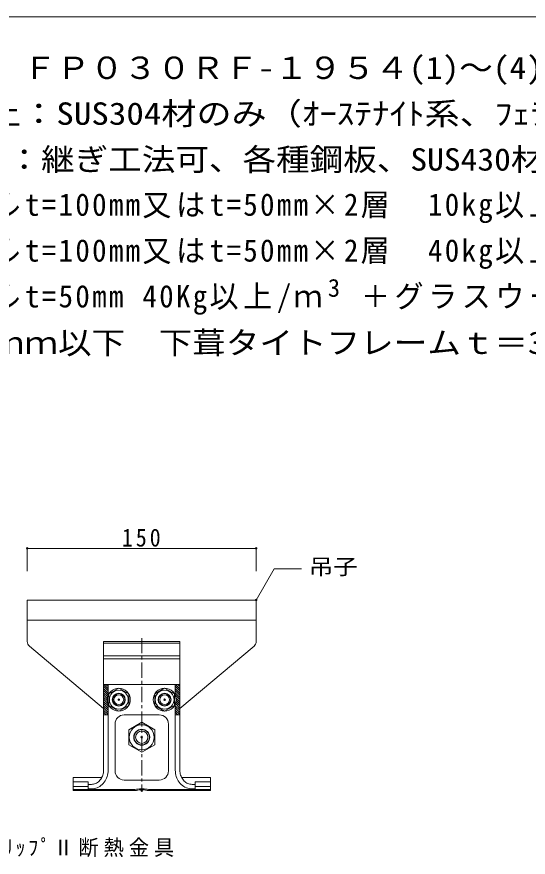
# Model space of a CAD drawing. Units: millimetres, scale not verified. Extents: x -1135 to 443, y -817 to 1523.
# Drawn here: x -836 to -501, y 972 to 1523 of the extents above; entities that cross this region are included whole.
import ezdxf
from ezdxf.enums import TextEntityAlignment as Align

# ---------------------------------------------------------------- set-up
doc = ezdxf.new("R2010")
doc.units = ezdxf.units.MM
doc.header["$LTSCALE"] = 2
doc.header["$PDMODE"] = 32
doc.header["$PDSIZE"] = 1
doc.linetypes.add('CHAIN1', pattern=[8, 5, -1, 1, -1])
doc.layers.add('0-2_02', color=3, linetype='Continuous', lineweight=18)
doc.styles.add('ＭＳ ゴシック', font='')
doc.styles.get('ＭＳ ゴシック').set_extended_font_data('MS Gothic')

msp = doc.modelspace()

# ---------------------------------------------------------------- linework, layer by layer
at = {"layer": '0-2_02', "color": 2}
msp.add_line((-1134.243, 1522.647), (442.646, 1522.647), dxfattribs=at)
at = {"layer": '0-2_02', "color": 7}
for p, q in [((-829.645, 1159.638), (-829.645, 1174.638)), ((-829.645, 1174.638), (-679.645, 1174.638)), ((-679.645, 1159.638), (-679.645, 1174.638)), ((-679.645, 1140.758), (-667.837, 1161.208)), ((-649.96, 1161.208), (-667.837, 1161.208)), ((-679.645, 1140.758), (-829.645, 1140.758)), ((-829.645, 1140.758), (-829.645, 1113.653)), ((-679.645, 1113.653), (-679.645, 1140.758)), ((-679.645, 1127.539), (-829.645, 1127.539)), ((-828.216, 1110.589), (-779.645, 1069.833)), ((-681.074, 1110.589), (-729.645, 1069.833))]:
    msp.add_line(p, q, dxfattribs=at)
at = {"layer": '0-2_02'}
for p, q in [((-779.645, 1113.559), (-779.645, 1085.559)), ((-779.645, 1113.559), (-729.645, 1113.559)), ((-779.645, 1112.453), (-729.645, 1112.453)), ((-729.645, 1113.559), (-729.645, 1085.559)), ((-779.645, 1104.278), (-729.645, 1104.278)), ((-779.645, 1102.271), (-729.645, 1102.271)), ((-776.645, 1081.317), (-779.645, 1084.317)), ((-776.645, 1082.731), (-779.473, 1085.559)), ((-776.645, 1084.145), (-778.059, 1085.559)), ((-754.645, 1085.559), (-776.645, 1085.559)), ((-776.645, 1078.252), (-776.645, 1085.559)), ((-754.645, 1085.559), (-732.645, 1085.559)), ((-732.645, 1078.252), (-732.645, 1085.559)), ((-729.645, 1081.317), (-732.645, 1084.317)), ((-729.645, 1082.731), (-732.473, 1085.559)), ((-729.645, 1084.145), (-731.059, 1085.559)), ((-776.645, 1079.903), (-779.645, 1082.902)), ((-776.645, 1078.488), (-779.645, 1081.488)), ((-776.927, 1077.356), (-779.645, 1080.074)), ((-777.123, 1076.138), (-779.645, 1078.66)), ((-729.645, 1079.903), (-732.645, 1082.902)), ((-729.645, 1078.488), (-732.645, 1081.488)), ((-729.645, 1077.074), (-732.645, 1080.074)), ((-729.645, 1075.66), (-732.645, 1078.66)), ((-777.095, 1074.696), (-779.645, 1077.246)), ((-776.645, 1072.831), (-779.645, 1075.831)), ((-776.645, 1071.417), (-779.645, 1074.417)), ((-776.645, 1070.003), (-779.645, 1073.003)), ((-729.645, 1070.003), (-732.608, 1072.966)), ((-729.645, 1071.417), (-732.295, 1074.067)), ((-729.645, 1074.246), (-732.258, 1076.859)), ((-729.645, 1072.831), (-732.148, 1075.335)), ((-776.645, 1068.589), (-779.645, 1071.589)), ((-776.645, 1067.174), (-779.645, 1070.174)), ((-776.645, 1065.76), (-779.645, 1068.76)), ((-776.645, 1029.37), (-776.645, 1072.867)), ((-732.645, 1029.37), (-732.645, 1072.867)), ((-729.645, 1068.589), (-732.645, 1071.589)), ((-729.645, 1067.174), (-732.645, 1070.174)), ((-729.645, 1065.76), (-732.645, 1068.76)), ((-778, 1065.701), (-779.645, 1067.346)), ((-779.414, 1065.701), (-779.645, 1065.932)), ((-779.645, 1065.701), (-779.645, 1029.37)), ((-776.645, 1065.701), (-779.645, 1065.701)), ((-766.145, 1065.56), (-754.645, 1065.56)), ((-743.145, 1065.56), (-754.645, 1065.56)), ((-731, 1065.701), (-732.645, 1067.346)), ((-732.414, 1065.701), (-732.645, 1065.932)), ((-732.645, 1065.701), (-729.645, 1065.701)), ((-729.645, 1065.701), (-729.645, 1029.37)), ((-772.145, 1059.559), (-772.145, 1028.942)), ((-737.145, 1059.559), (-737.145, 1028.942)), ((-759.895, 1051.376), (-759.895, 1050.959)), ((-749.395, 1051.376), (-749.395, 1050.959)), ((-799.645, 1024.579), (-799.645, 1016.039)), ((-780.808, 1024.579), (-799.645, 1024.579)), ((-728.482, 1024.579), (-709.645, 1024.579)), ((-789.645, 1021.686), (-799.645, 1021.686)), ((-789.645, 1018.696), (-799.645, 1018.696)), ((-789.645, 1021.686), (-789.645, 1017.128)), ((-787.645, 1020.119), (-789.645, 1020.119)), ((-766.145, 1022.941), (-754.645, 1022.941)), ((-743.145, 1022.941), (-754.645, 1022.941)), ((-721.645, 1020.119), (-719.645, 1020.119)), ((-719.645, 1021.686), (-719.645, 1017.128)), ((-719.645, 1021.686), (-709.645, 1021.686)), ((-719.645, 1018.696), (-709.645, 1018.696)), ((-799.645, 1016.732), (-760.145, 1016.732)), ((-799.645, 1016.039), (-760.145, 1016.039)), ((-787.645, 1017.128), (-789.645, 1017.128)), ((-756.145, 1017.232), (-754.645, 1017.232)), ((-753.145, 1017.232), (-754.645, 1017.232)), ((-709.645, 1016.732), (-749.145, 1016.732)), ((-721.645, 1017.128), (-719.645, 1017.128))]:
    msp.add_line(p, q, dxfattribs=at)
at = {"layer": '0-2_02', "color": 7, "linetype": 'CHAIN1'}
msp.add_line((-754.645, 1115.913), (-754.645, 1016.039), dxfattribs=at)
at = {"layer": '0-2_02'}
for points in [[(-776.645, 1085.559), (-779.645, 1085.559), (-779.645, 1065.701)], [(-732.645, 1085.559), (-729.645, 1085.559), (-729.645, 1065.701)], [(-779.645, 1029.37), (-779.675, 1028.564), (-779.766, 1027.763), (-779.918, 1026.976), (-780.127, 1026.206), (-780.394, 1025.46), (-780.717, 1024.744), (-781.092, 1024.064), (-781.517, 1023.424), (-781.988, 1022.828), (-782.503, 1022.283), (-783.056, 1021.792), (-783.645, 1021.358), (-784.264, 1020.986), (-784.909, 1020.677), (-785.574, 1020.434), (-786.256, 1020.26), (-786.948, 1020.154), (-787.645, 1020.119)], [(-776.645, 1029.37), (-776.687, 1028.303), (-776.812, 1027.244), (-777.02, 1026.201), (-777.308, 1025.183), (-777.676, 1024.196), (-778.119, 1023.249), (-778.634, 1022.348), (-779.218, 1021.501), (-779.867, 1020.714), (-780.574, 1019.992), (-781.336, 1019.342), (-782.145, 1018.769), (-782.996, 1018.275), (-783.883, 1017.867), (-784.798, 1017.545), (-785.735, 1017.314), (-786.686, 1017.175), (-787.645, 1017.128)], [(-732.645, 1029.37), (-732.603, 1028.303), (-732.478, 1027.244), (-732.27, 1026.201), (-731.982, 1025.183), (-731.614, 1024.196), (-731.171, 1023.249), (-730.656, 1022.348), (-730.071, 1021.501), (-729.423, 1020.714), (-728.716, 1019.992), (-727.954, 1019.342), (-727.145, 1018.769), (-726.294, 1018.275), (-725.407, 1017.867), (-724.492, 1017.545), (-723.555, 1017.314), (-722.604, 1017.175), (-721.645, 1017.128)], [(-729.645, 1029.37), (-729.614, 1028.564), (-729.523, 1027.763), (-729.372, 1026.976), (-729.163, 1026.206), (-728.895, 1025.46), (-728.573, 1024.744), (-728.198, 1024.064), (-727.773, 1023.424), (-727.302, 1022.828), (-726.787, 1022.283), (-726.234, 1021.792), (-725.645, 1021.358), (-725.026, 1020.986), (-724.381, 1020.677), (-723.716, 1020.434), (-723.034, 1020.26), (-722.342, 1020.154), (-721.645, 1020.119)], [(-709.645, 1024.579), (-709.645, 1016.039), (-749.145, 1016.039)], [(-756.145, 1017.232), (-756.145, 1016.539), (-754.645, 1016.539)], [(-753.145, 1017.232), (-753.145, 1016.539), (-754.645, 1016.539)]]:
    msp.add_lwpolyline(points, dxfattribs=at)
for points in [[(-769.645, 1083.065), (-763.145, 1079.312), (-763.145, 1071.807), (-769.645, 1068.054), (-776.145, 1071.807), (-776.145, 1079.312)], [(-739.645, 1083.065), (-733.145, 1079.312), (-733.145, 1071.807), (-739.645, 1068.054), (-746.145, 1071.807), (-746.145, 1079.312)], [(-754.645, 1060.774), (-763.145, 1055.867), (-763.145, 1046.052), (-754.645, 1041.144), (-746.145, 1046.052), (-746.145, 1055.867)]]:
    msp.add_lwpolyline(points, close=True, dxfattribs=at)
for centre, radius in [((-769.645, 1075.559), 7.5), ((-769.645, 1075.559), 6.2), ((-769.645, 1075.559), 4.25), ((-769.645, 1075.559), 4), ((-769.645, 1075.559), 3.2), ((-739.645, 1075.559), 7.5), ((-739.645, 1075.559), 6.2), ((-739.645, 1075.559), 4.25), ((-739.645, 1075.559), 4), ((-739.645, 1075.559), 3.2), ((-754.645, 1050.959), 8.2), ((-754.645, 1050.959), 5), ((-754.645, 1050.959), 4)]:
    msp.add_circle(centre, radius, dxfattribs=at)
at = {"layer": '0-2_02', "color": 7}
for centre, start, end in [((-825.645, 1113.653), 180, 230), ((-683.645, 1113.653), 310.00002, 0.00002)]:
    msp.add_arc(centre, 4, start, end, dxfattribs=at)
at = {"layer": '0-2_02'}
for centre, radius, start, end in [((-766.145, 1059.559), 6, 90.00002, 180), ((-743.145, 1059.559), 6, 0.00002, 90.00002), ((-754.645, 1050.908), 5.25, 0.00002, 180), ((-754.645, 1051.01), 5.25, 180.00002, 0.00002), ((-766.145, 1028.942), 6, 180, 270), ((-743.145, 1028.942), 6, 270.00002, 0.00002), ((-760.613, 1036.727), 20, 271.34103, 282.90901), ((-760.613, 1036.033), 20, 271.34103, 282.90901), ((-748.677, 1036.727), 20, 257.091, 268.65898), ((-748.677, 1036.033), 20, 257.091, 268.65898)]:
    msp.add_arc(centre, radius, start, end, dxfattribs=at)
for p in [(-829.645, 1174.638), (-679.645, 1174.638), (-679.645, 1140.758)]:
    msp.add_point(p, dxfattribs=at)
at = {"layer": '0-2_02', "color": 7}
for p in [(-769.645, 1075.559), (-739.645, 1075.559), (-754.645, 1050.959), (-754.645, 1016.039)]:
    msp.add_point(p, dxfattribs=at)

# ---------------------------------------------------------------- texts
at = {"layer": '0-2_02', "color": 2, "style": 'ＭＳ ゴシック'}
for s, height, width, p in [('屋根３０分耐火認定\u3000ＦＰ０３０ＲＦ-１９５４(1)～(4) ：（株）小池弥太郎商店', 14.66, 1.1, (-1052.46, 1477.543)), ('上葺材：０.６mm以上：SUS304材のみ（ｵｰｽﾃﾅｲﾄ系、ﾌｪﾗｲﾄ系）可', 14.66, 1.15, (-1051.96, 1447.543)), ('下葺材：０.６mm以上：継ぎ工法可、各種鋼板、SUS430材（ﾌｪﾗｲﾄ系）可', 14.66, 1.1, (-1051.46, 1417.543)), ('最大梁間：４０００ｍｍ以下\u3000下葺タイトフレームｔ＝3.2mm以上', 14.66, 1.1, (-1051.46, 1297.542)), ('吊子', 10.26, 1.15, (-645.223, 1154.451))]:
    msp.add_text(s, height=height, dxfattribs=dict(at, width=width)).set_placement(p, align=Align.BOTTOM_LEFT)
msp.add_text('3', height=11.73, dxfattribs=at).set_placement((-632.687, 1335.817), align=Align.BOTTOM_LEFT)
at = {"layer": '0-2_02', "color": 2, "attachment_point": 7, "style": 'ＭＳ ゴシック'}
for s, insert, char_height in [('\\T1.16;\\W0.95;断熱材：グラスウールt=100mm又はt=50mm×2層\u300010kg以上/ｍ\u3000(JIS\\~A9504,JIS\\~A9521)又は', (-1051.46, 1387.542), 14.66), ('\\T1.16;\\W0.95;断熱材：ロックウールt=100mm又はt=50mm×2層\u300040kg以上/ｍ\u3000(JIS\\~A9504,JIS\\~A9521)又は', (-1051.46, 1357.542), 14.66), ('\\T1.16;\\W0.95;断熱材：グラスウールt=50mm\\~40Kg以上/ｍ\u3000＋グラスウールt=50mm\\~10kg以上/ｍ\\~(JIS\\~A9504,JIS\\~A9521)', (-1051.46, 1327.542), 14.66), ('\\T1.27;\\W0.9;150', (-767.645, 1175.638), 11.73), ('\\T1.24;\\W0.95;ｽｰﾊﾟｰｸﾞﾘｯﾌﾟⅡ断熱金具', (-903.272, 972.425), 10.26)]:
    msp.add_mtext(s, dxfattribs=dict(at, insert=insert, char_height=char_height))

doc.saveas('drawing.dxf')
